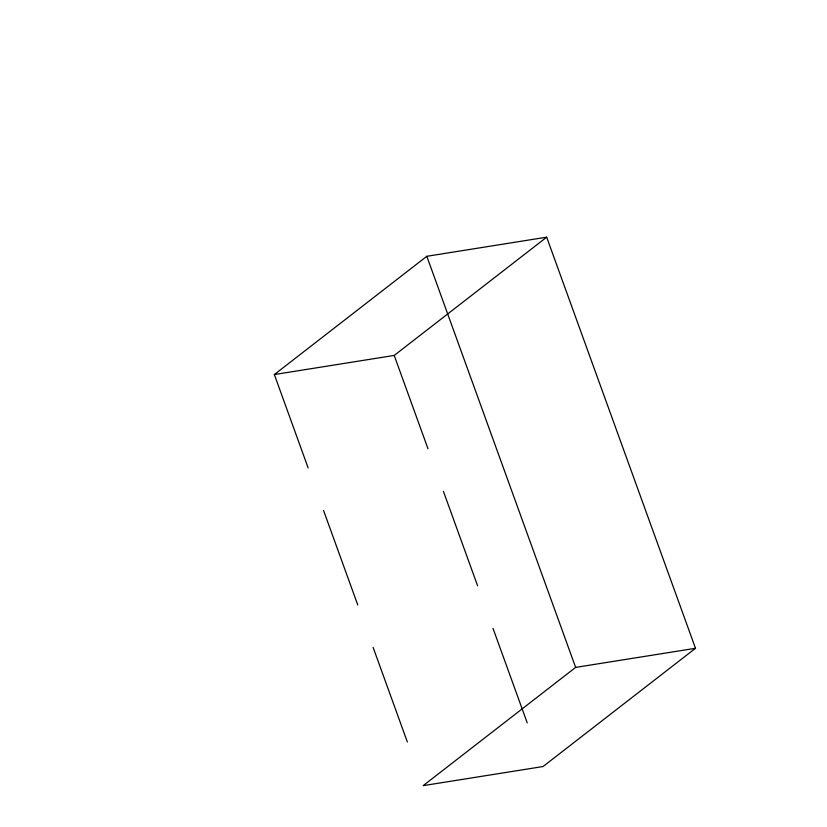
<?xml version="1.0" encoding="UTF-8"?>
<svg xmlns="http://www.w3.org/2000/svg" width="827" height="827" viewBox="0 0 827 827"><rect width="100%" height="100%" fill="white"/><g stroke="black" fill="none" stroke-linecap="round" stroke-linejoin="round"><path stroke-width="1.24" d="M308.151 467.927L274.347 374.548L426.815 256.298L546.678 237.184L695.497 648.296L543.029 766.536L423.166 785.65L575.633 667.399L695.497 648.296M274.347 374.548L394.21 355.434L546.678 237.184M426.815 256.298L575.633 667.399M394.21 355.434L428.014 448.813M443.375 491.259L477.624 585.847M492.985 628.293L527.223 722.881M323.512 510.362L357.76 604.961M373.122 647.407L407.36 741.995"/></g></svg>
